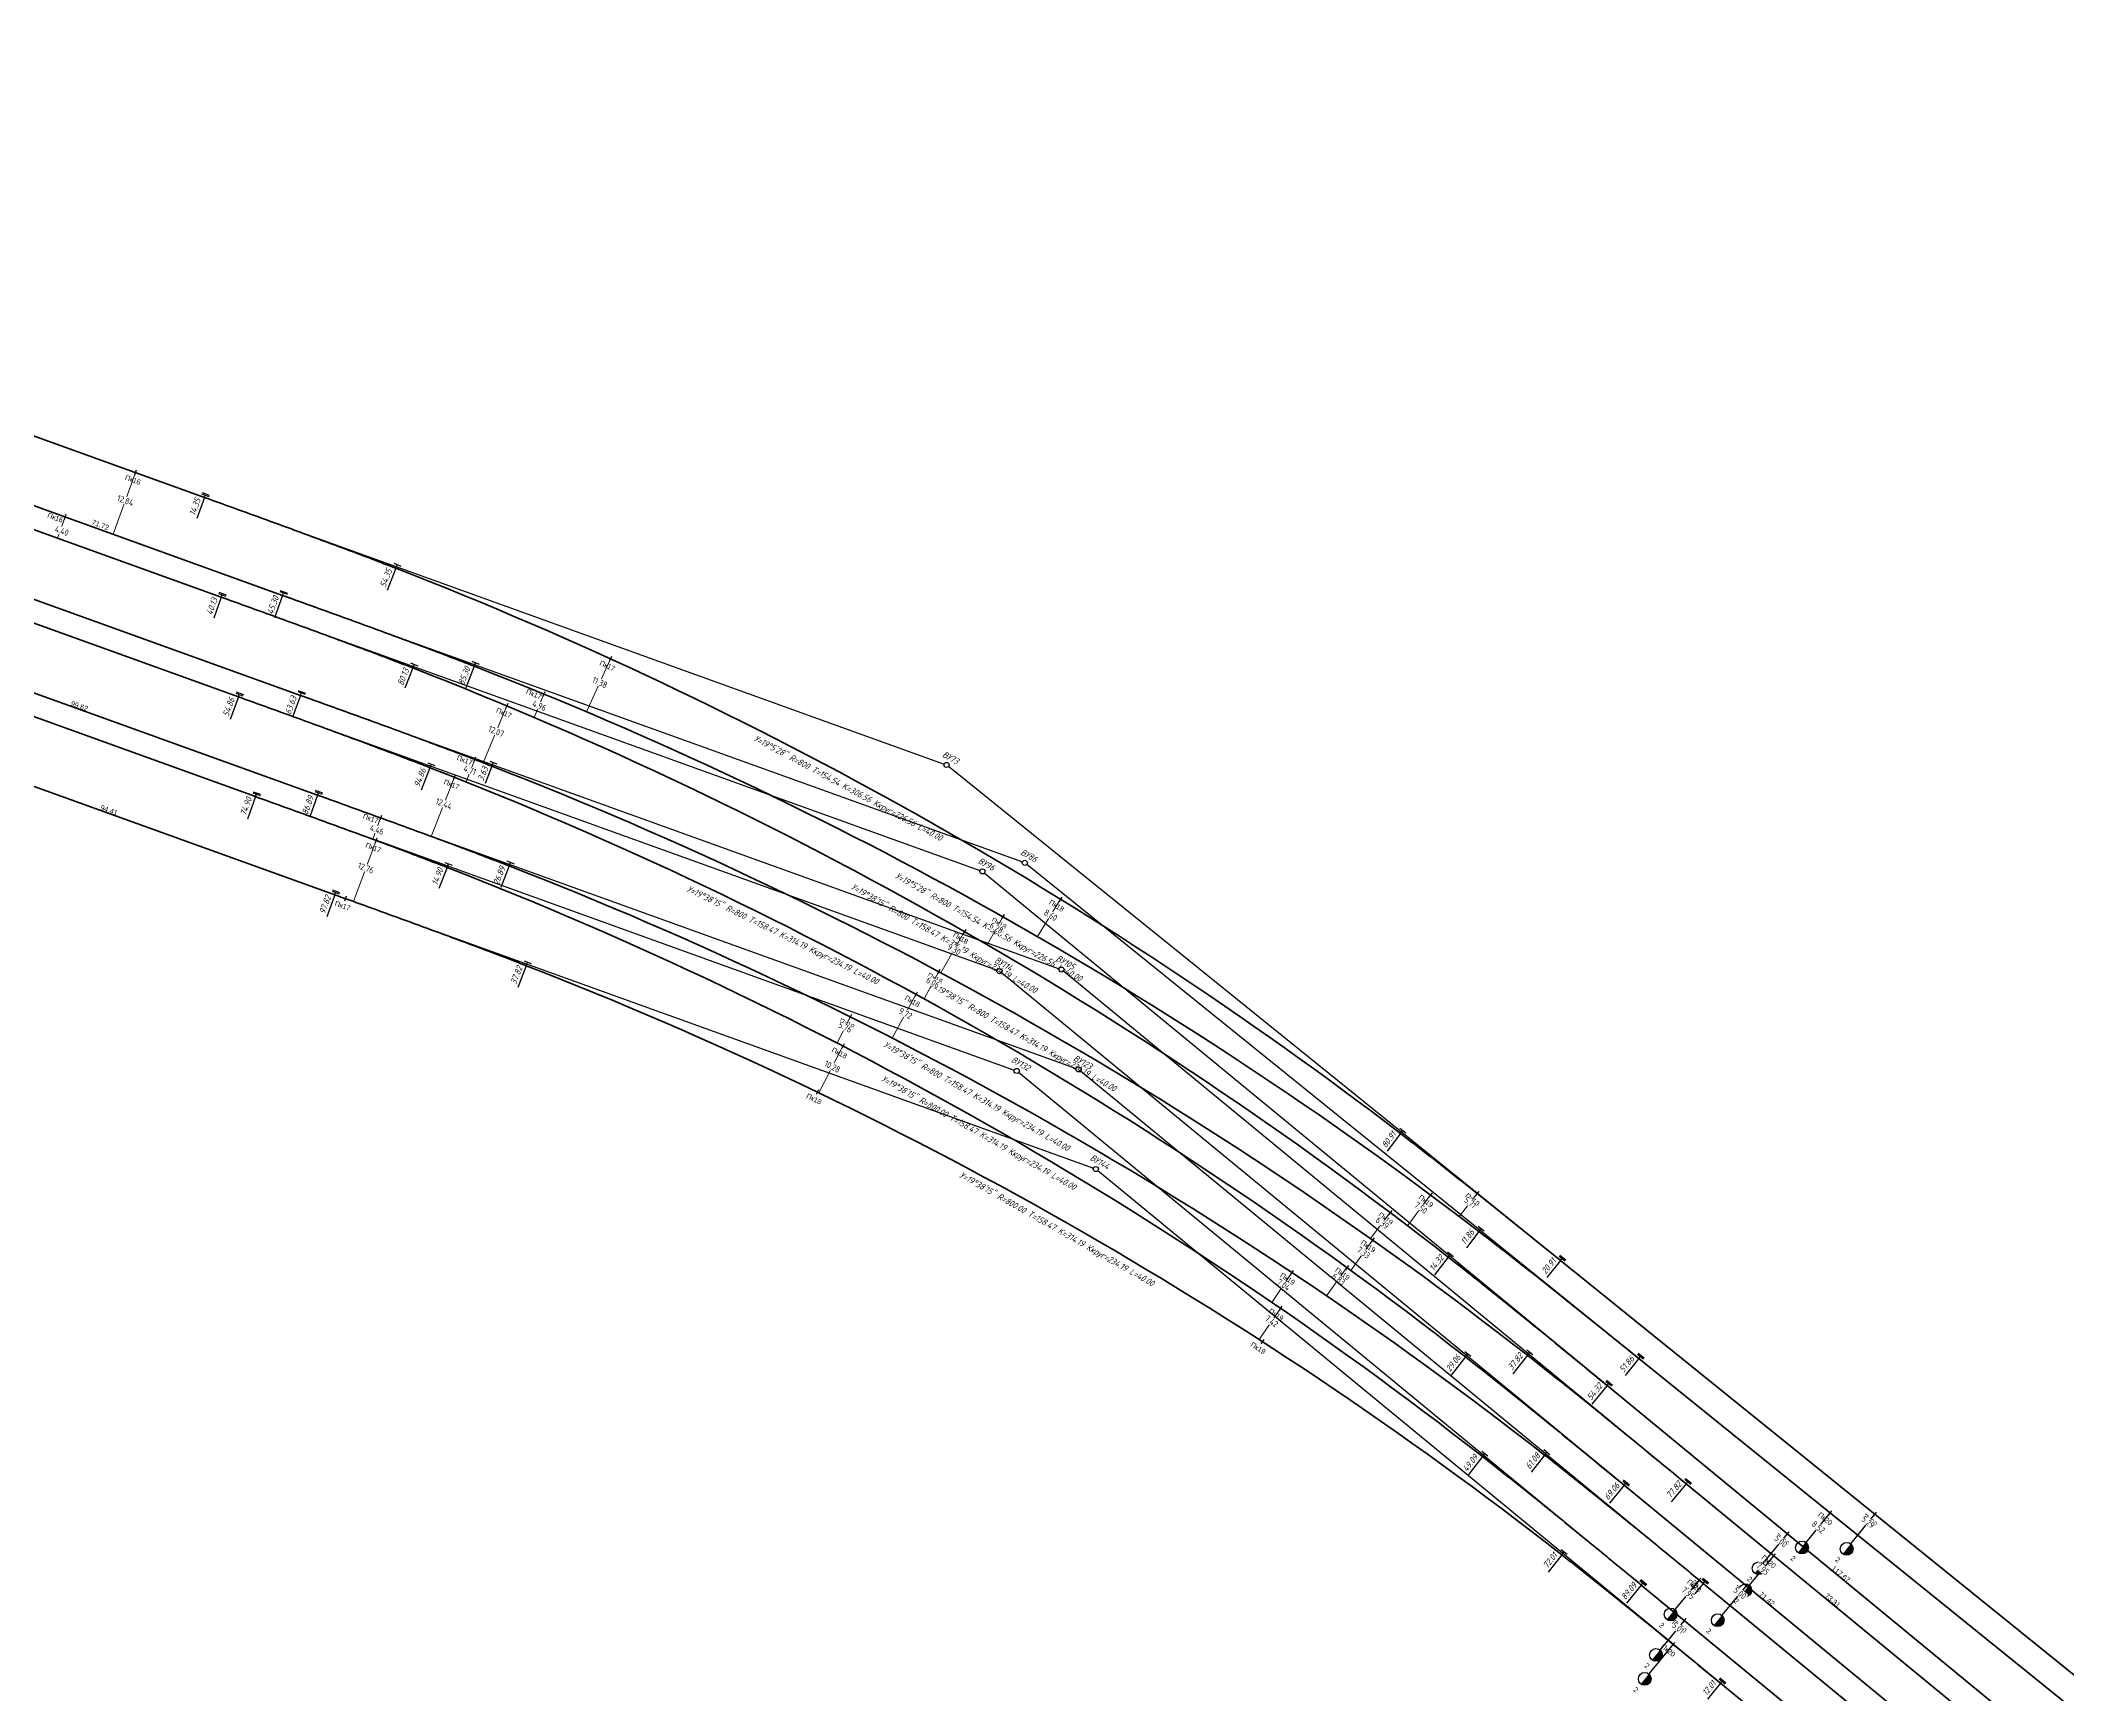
# Model space of a CAD drawing. Extents: x 10590 to 14299, y 7312 to 9553.
# Drawn here: x 11408.3 to 11805.4, y 8886 to 9209.9 of the extents above; entities that cross this region are included whole.
import ezdxf
from ezdxf.enums import TextEntityAlignment as Align

# ---------------------------------------------------------------- set-up
doc = ezdxf.new("R2010")
doc.units = 0
for name, color, linetype in [('Вершины', 7, 'Continuous'), ('Километраж', 7, 'Continuous'), ('Междупутья в плане', 7, 'Continuous'), ('Ось трассы', 7, 'Continuous'), ('Параметры кривых', 7, 'Continuous'), ('Пикетаж', 7, 'Continuous'), ('Прямые вставки', 7, 'Continuous')]:
    doc.layers.add(name, color=color, linetype=linetype)
doc.styles.get("Standard").update_dxf_attribs({"font": 'SPDS.shx', "oblique": 15, "height": 2})
doc.styles.add('Километры', font='pragmai.shx', dxfattribs={"height": 2})
doc.styles.add('Междупутья', font='simplex.shx', dxfattribs={"width": 0.7, "height": 2.5})
doc.styles.add('Параметры кривых', font='SPDS.shx', dxfattribs={"oblique": 15, "height": 2.5})
doc.styles.add('Пикетаж', font='pragmai.shx', dxfattribs={"height": 2})

msp = doc.modelspace()

# ---------------------------------------------------------------- hatches: boundary and pattern name
at = {"linetype": 'ByBlock', "lineweight": -2}
for points in [[(11754.14, 8915.76, -1), (11752.57, 8913.82)], [(11762.89, 8915.5, -1), (11761.32, 8913.55)], [(11745.68, 8911.7, -1), (11744.09, 8909.77)], [(11743.04, 8907.4, -1), (11741.45, 8905.47)], [(11728.44, 8902.64, -1), (11726.85, 8900.71)], [(11737.66, 8901.53, -1), (11736.07, 8899.6)], [(11725.55, 8894.72, -1), (11723.96, 8892.79)], [(11723.36, 8890.04, -1), (11721.78, 8888.1)]]:
    msp.add_hatch(color=1, dxfattribs=at).paths.add_polyline_path(points)

# ---------------------------------------------------------------- linework, layer by layer
at = {"color": 1}
for p, q in [((11427.07, 9125.78), (11426.73, 9124.84)), ((11413.29, 9117.1), (11412.95, 9116.16)), ((11520.18, 9089.28), (11519.77, 9088.37)), ((11507.1, 9082.41), (11506.72, 9081.49)), ((11499.86, 9080.09), (11499.47, 9079.16)), ((11493.54, 9069.59), (11493.18, 9068.66)), ((11475.09, 9058.17), (11474.75, 9057.23)), ((11468.17, 9042.35), (11467.83, 9041.41)), ((11608.39, 9042.19), (11607.87, 9041.34)), ((11597.06, 9038.76), (11596.57, 9037.89)), ((11589.54, 9035.86), (11589.05, 9034.99)), ((11584.48, 9028.02), (11584.01, 9027.14)), ((11567.16, 9019.16), (11566.72, 9018.27)), ((11560.7, 9004.44), (11560.27, 9003.54)), ((11680.89, 8984.24), (11680.29, 8983.44)), ((11690.07, 8984.49), (11689.44, 8983.71)), ((11673.01, 8980.79), (11672.41, 8979.99)), ((11653.71, 8969.07), (11653.15, 8968.24)), ((11651.5, 8962.05), (11650.93, 8961.22)), ((11647.92, 8955.53), (11647.38, 8954.69)), ((11759.17, 8921.99), (11758.54, 8921.21)), ((11767.92, 8921.72), (11767.29, 8920.95)), ((11750.76, 8917.88), (11750.12, 8917.11)), ((11733.52, 8908.82), (11732.88, 8908.05)), ((11730.63, 8900.9), (11730, 8900.13))]:
    msp.add_line(p, q, dxfattribs=at)
at = {"color": 1, "linetype": 'ByBlock', "lineweight": -2}
for p, q in [((11439.87, 9121.17), (11441.28, 9120.66)), ((11439.95, 9121.41), (11441.36, 9120.9)), ((11440.4, 9120.45), (11440.57, 9120.92)), ((11477.49, 9107.55), (11478.89, 9107)), ((11477.92, 9106.58), (11478.19, 9107.27)), ((11443.18, 9101.65), (11444.6, 9101.14)), ((11443.27, 9101.89), (11444.68, 9101.38)), ((11443.72, 9100.93), (11443.89, 9101.4)), ((11455.2, 9102), (11456.61, 9101.49)), ((11455.28, 9102.23), (11456.7, 9101.73)), ((11455.74, 9101.27), (11455.91, 9101.74)), ((11480.81, 9088.03), (11482.21, 9087.48)), ((11481.24, 9087.06), (11481.51, 9087.75)), ((11492.83, 9088.37), (11494.22, 9087.83)), ((11493.25, 9087.4), (11493.52, 9088.1)), ((11446.54, 9082.12), (11447.95, 9081.61)), ((11446.63, 9082.35), (11448.04, 9081.84)), ((11447.08, 9081.39), (11447.25, 9081.86)), ((11458.69, 9082.42), (11460.1, 9081.91)), ((11458.77, 9082.65), (11460.19, 9082.14)), ((11459.23, 9081.69), (11459.39, 9082.16)), ((11484.17, 9068.49), (11485.57, 9067.95)), ((11484.6, 9067.52), (11484.87, 9068.22)), ((11496.31, 9068.79), (11497.71, 9068.25)), ((11496.74, 9067.82), (11497.01, 9068.52)), ((11449.9, 9062.58), (11451.31, 9062.07)), ((11449.99, 9062.82), (11451.4, 9062.31)), ((11450.44, 9061.86), (11450.61, 9062.33)), ((11462.05, 9062.88), (11463.46, 9062.37)), ((11462.13, 9063.12), (11463.54, 9062.61)), ((11462.58, 9062.16), (11462.75, 9062.63)), ((11499.67, 9049.26), (11501.07, 9048.71)), ((11500.1, 9048.29), (11500.37, 9048.99)), ((11487.53, 9048.96), (11488.93, 9048.41)), ((11487.95, 9047.99), (11488.23, 9048.68)), ((11465.41, 9043.35), (11466.82, 9042.84)), ((11465.49, 9043.58), (11466.9, 9043.07)), ((11465.94, 9042.62), (11466.11, 9043.09)), ((11503.03, 9029.72), (11504.43, 9029.18)), ((11503.46, 9028.75), (11503.73, 9029.45)), ((11674.59, 8996.92), (11675.78, 8996)), ((11674.72, 8995.87), (11675.18, 8996.46)), ((11689.92, 8977.74), (11691.11, 8976.83)), ((11690.06, 8976.69), (11690.51, 8977.29)), ((11683.95, 8972.73), (11685.13, 8971.8)), ((11684.07, 8971.67), (11684.54, 8972.27)), ((11705.79, 8971.87), (11706.96, 8970.92)), ((11705.95, 8972.06), (11707.11, 8971.12)), ((11706.06, 8971.01), (11706.37, 8971.39)), ((11687.3, 8953.19), (11688.49, 8952.27)), ((11687.43, 8952.14), (11687.9, 8952.73)), ((11699.45, 8953.49), (11700.63, 8952.57)), ((11699.58, 8952.44), (11700.04, 8953.03)), ((11721.12, 8952.69), (11722.29, 8951.75)), ((11721.28, 8952.89), (11722.45, 8951.95)), ((11721.39, 8951.83), (11721.71, 8952.22)), ((11714.91, 8947.38), (11716.07, 8946.43)), ((11715.07, 8947.57), (11716.23, 8946.62)), ((11715.17, 8946.52), (11715.49, 8946.9)), ((11702.81, 8933.96), (11703.99, 8933.03)), ((11690.66, 8933.66), (11691.84, 8932.73)), ((11690.79, 8932.6), (11691.25, 8933.2)), ((11702.94, 8932.91), (11703.4, 8933.5)), ((11718.27, 8927.84), (11719.43, 8926.89)), ((11718.43, 8928.04), (11719.59, 8927.08)), ((11718.53, 8926.98), (11718.85, 8927.37)), ((11730.41, 8928.15), (11731.57, 8927.19)), ((11730.57, 8928.34), (11731.73, 8927.39)), ((11730.68, 8927.28), (11730.99, 8927.67)), ((11758.85, 8921.6), (11754.14, 8915.76)), ((11767.6, 8921.34), (11762.89, 8915.5)), ((11706.17, 8914.42), (11707.35, 8913.5)), ((11750.44, 8917.49), (11745.68, 8911.7)), ((11706.3, 8913.37), (11706.76, 8913.96)), ((11721.63, 8908.31), (11722.79, 8907.36)), ((11721.79, 8908.5), (11722.94, 8907.55)), ((11721.89, 8907.45), (11722.21, 8907.83)), ((11733.2, 8908.43), (11728.44, 8902.64)), ((11733.77, 8908.61), (11734.93, 8907.66)), ((11733.93, 8908.8), (11735.09, 8907.85)), ((11734.03, 8907.75), (11734.35, 8908.13)), ((11730.31, 8900.51), (11725.55, 8894.72)), ((11737.13, 8889.08), (11738.29, 8888.12)), ((11737.29, 8889.27), (11738.45, 8888.32)), ((11737.39, 8888.21), (11737.71, 8888.6))]:
    msp.add_line(p, q, dxfattribs=at)
for centre in [(11753.36, 8914.79), (11762.11, 8914.53), (11744.88, 8910.74), (11742.24, 8906.43), (11727.64, 8901.68), (11736.86, 8900.56), (11724.75, 8893.76), (11722.57, 8889.07)]:
    msp.add_circle(centre, 1.25, dxfattribs=at)
at = {"layer": 'Вершины', "color": 1}
for p, q in [((11440.4, 9120.45), (11585.33, 9068.23)), ((11706.06, 8971.01), (11586.19, 9067.75))]:
    msp.add_line(p, q, dxfattribs=at)
for centre in [(11585.8, 9068.06), (11601.13, 9048.89), (11592.81, 9047.21), (11596.17, 9027.68), (11608.31, 9027.98), (11599.53, 9008.14), (11611.67, 9008.44), (11615.03, 8988.91)]:
    msp.add_circle(centre, 0.5, dxfattribs=at)
at = {"layer": 'Междупутья в плане', "color": 1, "lineweight": 15}
for p, q in [((11426.9, 9125.31), (11422.55, 9113.23)), ((11413.12, 9116.63), (11411.63, 9112.49)), ((11519.97, 9088.83), (11515.25, 9078.47)), ((11506.91, 9081.95), (11505.03, 9077.36)), ((11499.67, 9079.63), (11495.02, 9068.49)), ((11493.36, 9069.13), (11491.67, 9064.73)), ((11474.92, 9057.7), (11473.39, 9053.51)), ((11608.13, 9041.76), (11603.62, 9034.45)), ((11596.82, 9038.33), (11593.73, 9032.86)), ((11589.3, 9035.42), (11584.67, 9027.35)), ((11584.25, 9027.58), (11581.39, 9022.23)), ((11566.94, 9018.72), (11564.37, 9013.56)), ((11565.49, 9012.99), (11560.76, 9003.85)), ((11680.59, 8983.84), (11676.11, 8977.82)), ((11689.76, 8984.1), (11686.2, 8979.63)), ((11672.71, 8980.39), (11668.87, 8975.29)), ((11653.43, 8968.65), (11649.53, 8962.79)), ((11651.22, 8961.63), (11647.02, 8955.52)), ((11758.85, 8921.6), (11753.5, 8914.97)), ((11767.6, 8921.34), (11764.28, 8917.22)), ((11750.44, 8917.49), (11747.27, 8913.63)), ((11733.2, 8908.43), (11728.15, 8902.29)), ((11730.31, 8900.51), (11727.13, 8896.64))]:
    msp.add_line(p, q, dxfattribs=at)
at = {"layer": 'Ось трассы', "color": 1, "lineweight": 100, "flags": 128}
msp.add_lwpolyline([(11192.03, 9209.94), (11440.4, 9120.45, -0.000391), (11449.81, 9117.05, -0.001172), (11459.2, 9113.63, -0.001953), (11468.58, 9110.15, -0.002734), (11477.92, 9106.58, -0.07092), (11674.72, 8995.87, -0.002734), (11682.63, 8989.74, -0.001953), (11690.47, 8983.53, -0.001172), (11698.27, 8977.28, -0.000391), (11706.06, 8971.01), (11962.34, 8764.17, 0.00025), (11977.91, 8751.62, 0.000689), (11999.4, 8734.36, 0.00025), (12015.02, 8721.87), (12255.43, 8529.73, -0.000351)], format="xyb", dxfattribs=at)
at = {"layer": 'Параметры кривых', "color": 1}
for p, q in [((11440.4, 9120.45), (11438.91, 9116.3)), ((11477.92, 9106.58), (11476.22, 9102.21)), ((11443.72, 9100.93), (11442.23, 9096.78)), ((11455.74, 9101.27), (11454.15, 9096.86)), ((11481.24, 9087.06), (11479.69, 9083.07)), ((11493.25, 9087.4), (11491.6, 9083.15)), ((11447.08, 9081.39), (11445.49, 9076.98)), ((11459.23, 9081.69), (11457.68, 9077.4)), ((11484.6, 9067.52), (11482.9, 9063.15)), ((11496.74, 9067.82), (11495.43, 9064.44)), ((11450.44, 9061.86), (11448.84, 9057.42)), ((11462.58, 9062.16), (11461.04, 9057.87)), ((11487.95, 9047.99), (11486.36, 9043.88)), ((11500.1, 9048.29), (11498.45, 9044.03)), ((11465.94, 9042.62), (11464.39, 9038.3)), ((11503.46, 9028.75), (11501.79, 9024.47)), ((11674.72, 8995.87), (11672.1, 8992.44)), ((11690.06, 8976.69), (11687.62, 8973.52)), ((11684.07, 8971.67), (11681.36, 8968.2)), ((11706.06, 8971.01), (11703.35, 8967.65)), ((11687.43, 8952.14), (11684.62, 8948.55)), ((11699.58, 8952.44), (11696.75, 8948.82)), ((11721.39, 8951.83), (11718.7, 8948.5)), ((11715.17, 8946.52), (11712.19, 8942.9)), ((11690.79, 8932.6), (11687.91, 8928.91)), ((11702.94, 8932.91), (11700.3, 8929.53)), ((11718.53, 8926.98), (11715.63, 8923.46)), ((11730.68, 8927.28), (11727.74, 8923.71)), ((11706.3, 8913.37), (11703.62, 8909.95)), ((11721.89, 8907.45), (11718.99, 8903.92)), ((11734.03, 8907.75), (11731.91, 8905.17)), ((11737.39, 8888.21), (11734.83, 8885.1))]:
    msp.add_line(p, q, dxfattribs=at)

# ---------------------------------------------------------------- texts
at = {"layer": 'Вершины', "color": 1, "oblique": 15}
for s, rotation, p in [('ВУ73', 330.6383, (11586.29, 9068.93)), ('ВУ96', 330.3652, (11593.3, 9048.08)), ('ВУ86', 330.6383, (11601.62, 9049.76)), ('ВУ114', 330.3652, (11596.66, 9028.55)), ('ВУ105', 330.3652, (11608.81, 9028.85)), ('ВУ132', 330.3652, (11600.02, 9009.01)), ('ВУ123', 330.3652, (11612.17, 9009.31)), ('ВУ144', 330.3652, (11615.52, 8989.78))]:
    msp.add_text(s, height=1.25, rotation=rotation, dxfattribs=at).set_placement(p, align=Align.CENTER)
at = {"layer": 'Километраж', "color": 1, "linetype": 'Continuous', "lineweight": -3, "style": 'Километры'}
for rotation, p in [(321.095, (11751.94, 8913.04)), (321.095, (11760.7, 8912.78)), (320.5485, (11743.45, 8909)), (320.5485, (11740.81, 8904.7)), (320.5496, (11726.21, 8899.94)), (320.5485, (11735.43, 8898.83)), (320.5485, (11723.32, 8892.02)), (320.6777, (11721.14, 8887.33))]:
    msp.add_text('2', height=1, rotation=rotation, dxfattribs=at).set_placement(p, align=Align.TOP_CENTER)
at = {"layer": 'Параметры кривых', "color": 1, "style": 'Параметры кривых', "oblique": 15}
for s, rotation, p in [('14.35', 70.1861, (11439.72, 9120.03)), ('54.35', 68.7537, (11477.23, 9106.17)), ('40.13', 70.1861, (11443.04, 9100.51)), ('45.30', 70.1861, (11455.05, 9100.86)), ('80.13', 68.7537, (11480.55, 9086.65)), ('85.30', 68.7537, (11492.56, 9087)), ('54.86', 70.1861, (11446.4, 9080.97)), ('63.63', 70.1861, (11458.54, 9081.27)), ('94.86', 68.7537, (11483.9, 9067.12)), ('3.63', 68.7537, (11496.05, 9067.42)), ('74.90', 70.1861, (11449.76, 9061.44)), ('86.89', 70.1861, (11461.9, 9061.74)), ('14.90', 68.7537, (11487.26, 9047.58)), ('26.89', 68.7537, (11499.41, 9047.88)), ('97.82', 70.1861, (11465.26, 9042.2)), ('37.82', 68.7537, (11502.77, 9028.35)), ('80.91', 52.5273, (11673.95, 8995.67)), ('11.86', 52.5273, (11689.28, 8976.5)), ('14.32', 51.9809, (11683.3, 8971.49)), ('20.91', 51.0949, (11705.28, 8970.83)), ('29.06', 51.9809, (11686.65, 8951.96)), ('37.82', 51.9809, (11698.8, 8952.26)), ('51.86', 51.0949, (11720.61, 8951.66)), ('54.32', 50.5485, (11714.39, 8946.35)), ('49.09', 51.9809, (11690.01, 8932.42)), ('61.08', 51.9809, (11702.16, 8932.72)), ('69.06', 50.5485, (11717.75, 8926.82)), ('77.82', 50.5485, (11729.89, 8927.12)), ('72.01', 51.9809, (11705.52, 8913.19)), ('89.09', 50.5485, (11721.11, 8907.28)), ('1.08', 50.5485, (11733.25, 8907.58)), ('12.01', 50.5485, (11736.61, 8888.05))]:
    msp.add_text(s, height=1.25, rotation=rotation, dxfattribs=at).set_placement(p, align=Align.RIGHT)
for s, rotation, p in [('У=19°5\'28" R=800 T=154.54 K=306.56 Ккруг=226.56 L=40.00', 331.647, (11566.86, 9064.08)), ('У=19°38\'15" R=800 T=158.47 K=314.19 Ккруг=234.19 L=40.00', 333.7562, (11554.01, 9035.3)), ('У=19°38\'15" R=800 T=158.47 K=314.19 Ккруг=234.19 L=40.00', 330.3673, (11601.15, 9015.39)), ('У=19°38\'15" R=800 T=158.47 K=314.19 Ккруг=234.19 L=40.00', 330.3673, (11592.01, 9003.72)), ('У=19°38\'15" R=800.00 T=158.47 K=314.19 Ккруг=234.19 L=40.00', 330.3673, (11592.44, 8996.56)), ('У=19°38\'15" R=800.00 T=158.47 K=314.19 Ккруг=234.19 L=40.00', 330.3673, (11607.74, 8977.71))]:
    msp.add_text(s, height=1.25, rotation=rotation, dxfattribs=at).set_placement(p, align=Align.TOP_CENTER)
at = {"layer": 'Пикетаж', "color": 1, "style": 'Пикетаж'}
for s, rotation, p in [('Пк16', 340.1861, (11426.23, 9123.43)), ('Пк16', 340.1861, (11411.02, 9116.01)), ('Пк17', 335.4842, (11519.14, 9087.01)), ('Пк17', 337.7008, (11504.77, 9081.46)), ('Пк17', 337.3306, (11498.9, 9077.78)), ('Пк17', 339.0017, (11491.22, 9068.52)), ('Пк17', 340.0322, (11472.82, 9057.1)), ('Пк17', 340.1819, (11467.32, 9040)), ('Пк18', 328.3222, (11607.08, 9040.06)), ('Пк18', 330.5388, (11595.83, 9036.59)), ('Пк18', 330.1686, (11588.3, 9033.69)), ('Пк18', 331.8515, (11583.3, 9025.81)), ('Пк18', 333.5174, (11566.05, 9016.93)), ('Пк18', 332.6586, (11564.57, 9011.21)), ('Пк18', 334.3002, (11559.61, 9002.19)), ('Пк19', 323.3768, (11679.4, 8982.23)), ('Пк19', 321.4864, (11688.51, 8982.54)), ('Пк19', 323.0066, (11671.51, 8978.8)), ('Пк19', 326.3554, (11652.32, 8966.99)), ('Пк19', 325.4966, (11650.08, 8959.99)), ('Пк19', 327.1382, (11646.56, 8953.43)), ('Пк20', 321.095, (11757.6, 8920.04)), ('Пк20', 321.095, (11766.35, 8919.78)), ('Пк20', 320.5485, (11749.17, 8915.95)), ('Пк20', 320.5496, (11731.93, 8906.89)), ('Пк20', 320.5485, (11729.04, 8898.97))]:
    msp.add_text(s, height=1, rotation=rotation, dxfattribs=at).set_placement(p, align=Align.CENTER)
at = {"layer": 'Прямые вставки', "color": 1, "style": 'Пикетаж'}
for s, rotation, p in [('71.72', 340.1861, (11419.88, 9114.6)), ('99.62', 340.1861, (11415.76, 9079.13)), ('94.41', 340.1861, (11421.56, 9058.72)), ('117.67', 320.5485, (11760.67, 8909.21)), ('71.42', 320.5485, (11746.17, 8904.37)), ('73.31', 320.5485, (11759.04, 8904.07))]:
    msp.add_text(s, height=1, rotation=rotation, dxfattribs=at).set_placement(p, align=Align.CENTER)

# ---------------------------------------------------------------- next in the draw order: wipeouts: each hides what was drawn before it
at = {"color": 1}
for points in [[(11422.98, 9119.77), (11423.49, 9121.18), (11426.9, 9119.95), (11426.39, 9118.54)], [(11516.01, 9084.25), (11516.63, 9085.61), (11519.74, 9084.19), (11519.11, 9082.83)], [(11604.57, 9038.76), (11605.35, 9040.04), (11607.84, 9038.51), (11607.05, 9037.23)], [(11686.91, 8982.56), (11687.84, 8983.73), (11689.83, 8982.15), (11688.89, 8980.98)], [(11764.75, 8920.08), (11765.69, 8921.25), (11767.93, 8919.44), (11766.98, 8918.28)]]:
    msp.add_wipeout(points, dxfattribs=at)

# ---------------------------------------------------------------- next in the draw order: linework, layer by layer
at = {"layer": 'Вершины', "color": 1}
for p, q in [((11455.74, 9101.27), (11600.66, 9049.06)), ((11721.39, 8951.83), (11601.52, 9048.58))]:
    msp.add_line(p, q, dxfattribs=at)
at = {"layer": 'Ось трассы', "color": 1, "lineweight": 100, "flags": 128}
msp.add_lwpolyline([(11388.26, 9125.59), (11455.74, 9101.27, -0.000391), (11465.14, 9097.88, -0.001172), (11474.54, 9094.46, -0.001953), (11483.91, 9090.97, -0.002734), (11493.25, 9087.4, -0.07092), (11690.06, 8976.69, -0.002734), (11697.96, 8970.56, -0.001953), (11705.8, 8964.36, -0.001172), (11713.61, 8958.11, -0.000391), (11721.39, 8951.83), (11959.03, 8760.05, 0.00025), (11974.6, 8747.49, 0.000689), (11996.09, 8730.23, 0.00025), (12011.71, 8717.74), (12252, 8525.69, -0.000351)], format="xyb", dxfattribs=at)

# ---------------------------------------------------------------- next in the draw order: texts
at = {"layer": 'Междупутья в плане', "color": 1, "style": 'Междупутья', "width": 0.7}
for s, rotation, p in [('12.84', 340.1861, (11424.73, 9119.27)), ('11.38', 335.4842, (11517.61, 9083.65)), ('8.60', 328.3222, (11605.87, 9038.1)), ('5.71', 321.4914, (11687.98, 8981.87)), ('5.29', 321.095, (11765.94, 8919.28))]:
    msp.add_text(s, height=1.25, rotation=rotation, dxfattribs=at).set_placement(p, align=Align.CENTER)
at = {"layer": 'Параметры кривых', "color": 1, "style": 'Параметры кривых', "oblique": 15}
msp.add_text('У=19°5\'28" R=800 T=154.54 K=306.56 Ккруг=226.56 L=40.00', height=1.25, rotation=330.6405, dxfattribs=at).set_placement((11594.36, 9036.85), align=Align.TOP_CENTER)

# ---------------------------------------------------------------- next in the draw order: wipeouts: each hides what was drawn before it
at = {"color": 1}
for points in [[(11410.85, 9113.7), (11411.36, 9115.11), (11414.1, 9114.12), (11413.6, 9112.71)], [(11504.42, 9079.5), (11504.99, 9080.89), (11507.65, 9079.8), (11507.08, 9078.41)], [(11593.94, 9036.2), (11594.68, 9037.51), (11597.22, 9036.08), (11596.48, 9034.77)], [(11677.11, 8981.6), (11678, 8982.8), (11680.34, 8981.06), (11679.45, 8979.86)], [(11754.97, 8919.1), (11755.91, 8920.27), (11758.18, 8918.44), (11757.24, 8917.27)]]:
    msp.add_wipeout(points, dxfattribs=at)

# ---------------------------------------------------------------- next in the draw order: linework, layer by layer
at = {"layer": 'Вершины', "color": 1}
for p, q in [((11443.72, 9100.93), (11592.34, 9047.38)), ((11715.17, 8946.52), (11593.19, 9046.89))]:
    msp.add_line(p, q, dxfattribs=at)
at = {"layer": 'Ось трассы', "color": 1, "lineweight": 100, "flags": 128}
msp.add_lwpolyline([(11249.33, 9170.96), (11443.72, 9100.93, -0.000391), (11453.13, 9097.53, -0.001172), (11462.52, 9094.11, -0.001953), (11471.9, 9090.63, -0.002734), (11481.24, 9087.06, -0.073316), (11684.07, 8971.67, -0.002734), (11691.92, 8965.47, -0.001953), (11699.7, 8959.19, -0.001172), (11707.45, 8952.87, -0.000391), (11715.17, 8946.52), (11806.03, 8871.75, 0.000208), (11813.76, 8865.39, 0.000625), (11821.49, 8859.05, 0.00328), (11852.13, 8834.35, 0.000625), (11859.96, 8828.13, 0.000208), (11867.81, 8821.93), (11907.58, 8790.49, -0.000208), (11915.43, 8784.29, -0.000625), (11923.26, 8778.08, -0.001196), (11934.47, 8769.11, -0.000625), (11942.26, 8762.84, -0.000208), (11950.04, 8756.55), (12218.1, 8539.68, -0.000313)], format="xyb", dxfattribs=at)

# ---------------------------------------------------------------- next in the draw order: texts
at = {"layer": 'Междупутья в плане', "color": 1, "style": 'Междупутья', "width": 0.7}
for s, rotation, p in [('4.40', 340.1861, (11412.27, 9113.32)), ('4.96', 337.7008, (11505.79, 9079.07)), ('6.28', 330.5388, (11595.27, 9035.6)), ('7.50', 323.3768, (11678.35, 8980.83)), ('8.52', 321.095, (11756.18, 8918.29))]:
    msp.add_text(s, height=1.25, rotation=rotation, dxfattribs=at).set_placement(p, align=Align.CENTER)
at = {"layer": 'Параметры кривых', "color": 1, "style": 'Параметры кривых', "oblique": 15}
msp.add_text('У=19°38\'15" R=800 T=158.47 K=314.19 Ккруг=234.19 L=40.00', height=1.25, rotation=330.3673, dxfattribs=at).set_placement((11585.65, 9034.63), align=Align.TOP_CENTER)

# ---------------------------------------------------------------- next in the draw order: wipeouts: each hides what was drawn before it
at = {"color": 1}
for points in [[(11495.64, 9074.63), (11496.22, 9076.02), (11499.52, 9074.64), (11498.95, 9073.25)], [(11585.65, 9032.01), (11586.4, 9033.31), (11588.93, 9031.86), (11588.18, 9030.56)], [(11669.57, 8978.61), (11670.47, 8979.8), (11672.77, 8978.07), (11671.86, 8976.88)], [(11747.65, 8916.39), (11748.6, 8917.55), (11750.85, 8915.7), (11749.9, 8914.54)]]:
    msp.add_wipeout(points, dxfattribs=at)

# ---------------------------------------------------------------- next in the draw order: linework, layer by layer
for p, q in [((11669.53, 8975.43), (11668.96, 8974.61)), ((11748.12, 8913.57), (11747.49, 8912.8))]:
    msp.add_line(p, q, dxfattribs=at)
at = {"color": 1, "linetype": 'ByBlock', "lineweight": -2}
msp.add_line((11747.8, 8913.19), (11743.04, 8907.4), dxfattribs=at)
at = {"layer": 'Вершины', "color": 1}
for p, q in [((11459.23, 9081.69), (11607.84, 9028.15)), ((11730.68, 8927.28), (11608.7, 9027.66))]:
    msp.add_line(p, q, dxfattribs=at)
at = {"layer": 'Междупутья в плане', "color": 1, "lineweight": 15}
for p, q in [((11669.25, 8975.02), (11665.01, 8969.04)), ((11747.8, 8913.19), (11742.75, 8907.05))]:
    msp.add_line(p, q, dxfattribs=at)
at = {"layer": 'Ось трассы', "color": 1, "lineweight": 100, "flags": 128}
msp.add_lwpolyline([(11343.66, 9123.33), (11459.23, 9081.69, -0.000391), (11468.63, 9078.3, -0.001172), (11478.03, 9074.87, -0.001953), (11487.4, 9071.39, -0.002734), (11496.74, 9067.82, -0.073316), (11699.58, 8952.44, -0.002734), (11707.42, 8946.24, -0.001953), (11715.21, 8939.96, -0.001172), (11722.95, 8933.63, -0.000391), (11730.68, 8927.28), (11787.28, 8880.7, 0.000208), (11795.01, 8874.35, 0.000625), (11802.74, 8868.01, 0.00328), (11833.38, 8843.3, 0.000625), (11841.21, 8837.08, 0.000208), (11849.06, 8830.88), (11909.43, 8783.17, -0.0005), (11925.11, 8770.76, -0.001863), (11954.21, 8747.49, -0.0005), (11969.77, 8734.92), (12214.39, 8537.02, -0.000313)], format="xyb", dxfattribs=at)

# ---------------------------------------------------------------- next in the draw order: texts
at = {"layer": 'Междупутья в плане', "color": 1, "style": 'Междупутья', "width": 0.7}
for s, rotation, p in [('12.07', 337.3273, (11497.34, 9074.06)), ('9.30', 330.1686, (11586.98, 9031.39)), ('6.39', 323.0066, (11670.79, 8977.84)), ('5.00', 320.5485, (11748.85, 8915.56))]:
    msp.add_text(s, height=1.25, rotation=rotation, dxfattribs=at).set_placement(p, align=Align.CENTER)
at = {"layer": 'Пикетаж', "color": 1, "style": 'Пикетаж'}
for s, rotation, p in [('Пк19', 324.6895, (11668.09, 8973.39)), ('Пк20', 320.5485, (11746.53, 8911.64))]:
    msp.add_text(s, height=1, rotation=rotation, dxfattribs=at).set_placement(p, align=Align.CENTER)

# ---------------------------------------------------------------- next in the draw order: wipeouts: each hides what was drawn before it
at = {"color": 1}
for points in [[(11490.96, 9066.78), (11491.49, 9068.18), (11493.87, 9067.27), (11493.33, 9065.86)], [(11581.49, 9025.47), (11582.2, 9026.79), (11584.73, 9025.44), (11584.02, 9024.12)], [(11665.87, 8972.77), (11666.73, 8974), (11669.11, 8972.31), (11668.25, 8971.09)], [(11744.07, 8910.95), (11745.02, 8912.11), (11747.28, 8910.25), (11746.32, 8909.1)]]:
    msp.add_wipeout(points, dxfattribs=at)

# ---------------------------------------------------------------- next in the draw order: linework, layer by layer
for p, q in [((11489.56, 9066.11), (11489.19, 9065.18)), ((11580.05, 9023.54), (11579.56, 9022.66)), ((11664.52, 8970.02), (11663.93, 8969.21)), ((11742.74, 8907.71), (11742.11, 8906.93))]:
    msp.add_line(p, q, dxfattribs=at)
at = {"color": 1, "linetype": 'ByBlock', "lineweight": -2}
msp.add_line((11742.42, 8907.32), (11737.66, 8901.53), dxfattribs=at)
at = {"layer": 'Вершины', "color": 1}
for p, q in [((11447.08, 9081.39), (11595.7, 9027.85)), ((11718.53, 8926.98), (11596.55, 9027.36))]:
    msp.add_line(p, q, dxfattribs=at)
at = {"layer": 'Междупутья в плане', "color": 1, "lineweight": 15}
for p, q in [((11489.38, 9065.64), (11484.8, 9054.08)), ((11579.8, 9023.1), (11575.12, 9014.58)), ((11664.22, 8969.62), (11660.21, 8964.09)), ((11742.42, 8907.32), (11739.25, 8903.46))]:
    msp.add_line(p, q, dxfattribs=at)
at = {"layer": 'Ось трассы', "color": 1, "lineweight": 100, "flags": 128}
msp.add_lwpolyline([(11335.04, 9121.76), (11447.08, 9081.39, -0.000391), (11456.49, 9078, -0.001172), (11465.88, 9074.57, -0.001953), (11475.26, 9071.09, -0.002734), (11484.6, 9067.52, -0.073316), (11687.43, 8952.14, -0.002734), (11695.28, 8945.94, -0.001953), (11703.06, 8939.66, -0.001172), (11710.8, 8933.33, -0.000391), (11718.53, 8926.98), (11773.68, 8881.6, 0.000481), (11781.4, 8875.25, 0.001442), (11789.15, 8868.93, 0.005874), (11813.11, 8849.99, 0.001442), (11821.05, 8843.9, 0.000481), (11829, 8837.85), (11870.96, 8805.97, -0.000481), (11878.92, 8799.92, -0.001442), (11886.85, 8793.83, -0.003791), (11902.37, 8781.67, -0.001442), (11910.17, 8775.42, -0.000481), (11917.95, 8769.13), (12209.22, 8533.48, -0.000313)], format="xyb", dxfattribs=at)

# ---------------------------------------------------------------- next in the draw order: texts
at = {"layer": 'Междупутья в плане', "color": 1, "style": 'Междупутья', "width": 0.7}
for s, rotation, p in [('4.71', 339.006, (11492.19, 9066.44)), ('6.06', 331.8515, (11582.82, 9024.9)), ('7.33', 324.6895, (11667.13, 8972.03)), ('7.95', 320.5485, (11745.28, 8910.12))]:
    msp.add_text(s, height=1.25, rotation=rotation, dxfattribs=at).set_placement(p, align=Align.CENTER)
at = {"layer": 'Пикетаж', "color": 1, "style": 'Пикетаж'}
for s, rotation, p in [('Пк17', 338.3859, (11488.64, 9063.78)), ('Пк18', 331.2239, (11578.84, 9021.35)), ('Пк19', 324.062, (11663.05, 8968)), ('Пк20', 320.5485, (11741.15, 8905.78))]:
    msp.add_text(s, height=1, rotation=rotation, dxfattribs=at).set_placement(p, align=Align.CENTER)

# ---------------------------------------------------------------- next in the draw order: wipeouts: each hides what was drawn before it
at = {"color": 1}
for points in [[(11485.36, 9060.41), (11485.91, 9061.81), (11489.28, 9060.47), (11488.73, 9059.08)], [(11576.13, 9019.43), (11576.85, 9020.75), (11579.4, 9019.34), (11578.68, 9018.03)], [(11660.96, 8967.61), (11661.84, 8968.82), (11664.21, 8967.11), (11663.33, 8965.9)], [(11739.63, 8906.22), (11740.58, 8907.38), (11742.83, 8905.52), (11741.88, 8904.37)]]:
    msp.add_wipeout(points, dxfattribs=at)

# ---------------------------------------------------------------- next in the draw order: linework, layer by layer
at = {"layer": 'Вершины', "color": 1}
for p, q in [((11462.58, 9062.16), (11611.2, 9008.61)), ((11734.03, 8907.75), (11612.06, 9008.12))]:
    msp.add_line(p, q, dxfattribs=at)
at = {"layer": 'Ось трассы', "color": 1, "lineweight": 100, "flags": 128}
msp.add_lwpolyline([(11368.86, 9095.92), (11462.58, 9062.16, -0.000391), (11471.99, 9058.76, -0.001172), (11481.39, 9055.34, -0.001953), (11490.76, 9051.86, -0.002734), (11500.1, 9048.29, -0.073316), (11702.94, 8932.91, -0.002734), (11710.78, 8926.7, -0.001953), (11718.56, 8920.42, -0.001172), (11726.31, 8914.1, -0.000391), (11734.03, 8907.75), (11802.29, 8851.58, 0.000469), (11813.88, 8842.06, 0.001406), (11825.5, 8832.58, 0.00603), (11863.34, 8802.66, 0.001406), (11875.25, 8793.53, 0.000469), (11887.19, 8784.45), (11929.19, 8752.57, -0.000469), (11941.13, 8743.49, -0.001406), (11953.04, 8734.36, -0.003946), (11977.88, 8714.89, -0.001406), (11989.59, 8705.5, -0.000469), (12001.25, 8696.08), (12205.51, 8530.82, -0.000313)], format="xyb", dxfattribs=at)

# ---------------------------------------------------------------- next in the draw order: texts
at = {"layer": 'Междупутья в плане', "color": 1, "style": 'Междупутья', "width": 0.7}
for s, rotation, p in [('12.44', 338.3845, (11487.09, 9059.86)), ('9.72', 331.2239, (11577.46, 9018.84)), ('6.83', 324.062, (11662.22, 8966.85)), ('5.00', 320.5485, (11740.83, 8905.39))]:
    msp.add_text(s, height=1.25, rotation=rotation, dxfattribs=at).set_placement(p, align=Align.CENTER)

# ---------------------------------------------------------------- next in the draw order: wipeouts: each hides what was drawn before it
at = {"color": 1}
for points in [[(11472.6, 9055.16), (11473.11, 9056.57), (11475.81, 9055.59), (11475.3, 9054.18)], [(11564.31, 9016.67), (11564.98, 9018.01), (11567.56, 9016.73), (11566.89, 9015.39)], [(11650.18, 8966.44), (11651.01, 8967.69), (11653.47, 8966.05), (11652.64, 8964.8)], [(11729.47, 8906.19), (11730.42, 8907.35), (11732.67, 8905.5), (11731.72, 8904.34)]]:
    msp.add_wipeout(points, dxfattribs=at)

# ---------------------------------------------------------------- next in the draw order: linework, layer by layer
for p, q in [((11474.2, 9053.74), (11473.85, 9052.8)), ((11565.72, 9013.43), (11565.26, 9012.54))]:
    msp.add_line(p, q, dxfattribs=at)
at = {"layer": 'Вершины', "color": 1}
for p, q in [((11450.44, 9061.86), (11599.05, 9008.31)), ((11721.89, 8907.45), (11599.91, 9007.82))]:
    msp.add_line(p, q, dxfattribs=at)
at = {"layer": 'Междупутья в плане', "color": 1, "lineweight": 15}
msp.add_line((11474.03, 9053.27), (11469.59, 9041.31), dxfattribs=at)
at = {"layer": 'Ось трассы', "color": 1, "lineweight": 100, "flags": 128}
msp.add_lwpolyline([(11353.31, 9096.85), (11450.44, 9061.86, -0.000391), (11459.84, 9058.46, -0.001172), (11469.24, 9055.04, -0.001953), (11478.61, 9051.56, -0.002734), (11487.95, 9047.99, -0.073316), (11690.79, 8932.6, -0.002734), (11698.63, 8926.4, -0.001953), (11706.42, 8920.12, -0.001172), (11714.16, 8913.8, -0.000391), (11721.89, 8907.45), (11868.43, 8786.86, -0.000446), (11876.15, 8780.5, -0.001339), (11883.84, 8774.11, -0.002232), (11891.49, 8767.67, -0.003125), (11899.07, 8761.15, -0.129554), (12099.33, 8465.89, -0.003125), (12102.59, 8456.44, -0.002232), (12105.75, 8446.95, -0.001339), (12108.83, 8437.44, -0.000446), (12111.89, 8427.92), (12133.59, 8360.1)], format="xyb", dxfattribs=at)

# ---------------------------------------------------------------- next in the draw order: texts
at = {"layer": 'Междупутья в плане', "color": 1, "style": 'Междупутья', "width": 0.7}
for s, rotation, p in [('4.46', 340.0306, (11473.99, 9054.79)), ('5.76', 333.5174, (11565.66, 9016.14)), ('7.04', 326.3554, (11651.48, 8965.72)), ('7.95', 320.5546, (11730.67, 8905.36))]:
    msp.add_text(s, height=1.25, rotation=rotation, dxfattribs=at).set_placement(p, align=Align.CENTER)
at = {"layer": 'Пикетаж', "color": 1, "style": 'Пикетаж'}
msp.add_text('Пк17', height=1, rotation=339.6219, dxfattribs=at).set_placement((11473.33, 9051.39), align=Align.CENTER)

# ---------------------------------------------------------------- next in the draw order: wipeouts: each hides what was drawn before it
at = {"color": 1}
for points in [[(11470.1, 9047.79), (11470.63, 9049.2), (11473.95, 9047.96), (11473.42, 9046.56)], [(11561.48, 9009.13), (11562.17, 9010.47), (11565.35, 9008.82), (11564.66, 9007.49)], [(11647.84, 8959.3), (11648.69, 8960.54), (11651.1, 8958.88), (11650.25, 8957.65)], [(11727.66, 8899.29), (11728.61, 8900.45), (11730.58, 8898.83), (11729.62, 8897.67)]]:
    msp.add_wipeout(points, dxfattribs=at)

# ---------------------------------------------------------------- next in the draw order: linework, layer by layer
at = {"color": 1, "linetype": 'ByBlock', "lineweight": -2}
msp.add_line((11728.11, 8895.84), (11723.36, 8890.04), dxfattribs=at)
at = {"color": 1}
msp.add_line((11728.43, 8896.22), (11727.8, 8895.45), dxfattribs=at)
at = {"layer": 'Вершины', "color": 1}
for p, q in [((11465.94, 9042.62), (11614.56, 8989.08)), ((11737.39, 8888.21), (11615.42, 8988.59))]:
    msp.add_line(p, q, dxfattribs=at)
at = {"layer": 'Ось трассы', "color": 1, "lineweight": 100, "flags": 128}
msp.add_lwpolyline([(11377.12, 9074.63), (11465.94, 9042.62, -0.000391), (11475.35, 9039.23, -0.001172), (11484.74, 9035.8, -0.001953), (11494.12, 9032.32, -0.002734), (11503.46, 9028.75, -0.073316), (11706.3, 8913.37, -0.002734), (11714.14, 8907.17, -0.001953), (11721.92, 8900.89, -0.001172), (11729.67, 8894.56, -0.000391), (11737.39, 8888.21), (11865.11, 8783.11, -0.000446), (11872.83, 8776.76, -0.001339), (11880.52, 8770.37, -0.002232), (11888.17, 8763.93, -0.003125), (11895.75, 8757.41, -0.129583), (12096.04, 8462.08, -0.003125), (12099.29, 8452.62, -0.002232), (12102.45, 8443.13, -0.001339), (12105.54, 8433.62, -0.000446), (12108.59, 8424.1), (12126.9, 8366.85)], format="xyb", dxfattribs=at)

# ---------------------------------------------------------------- next in the draw order: texts
at = {"layer": 'Междупутья в плане', "color": 1, "style": 'Междупутья', "width": 0.7}
for s, rotation, p in [('12.76', 339.6214, (11471.81, 9047.29)), ('10.28', 332.6586, (11563.13, 9008.42)), ('7.42', 325.4966, (11649.12, 8958.58)), ('5.01', 320.5451, (11728.72, 8898.58))]:
    msp.add_text(s, height=1.25, rotation=rotation, dxfattribs=at).set_placement(p, align=Align.CENTER)
at = {"layer": 'Пикетаж', "color": 1, "style": 'Пикетаж'}
msp.add_text('Пк20', height=1, rotation=320.6777, dxfattribs=at).set_placement((11726.85, 8894.29), align=Align.CENTER)

doc.saveas('drawing.dxf')
